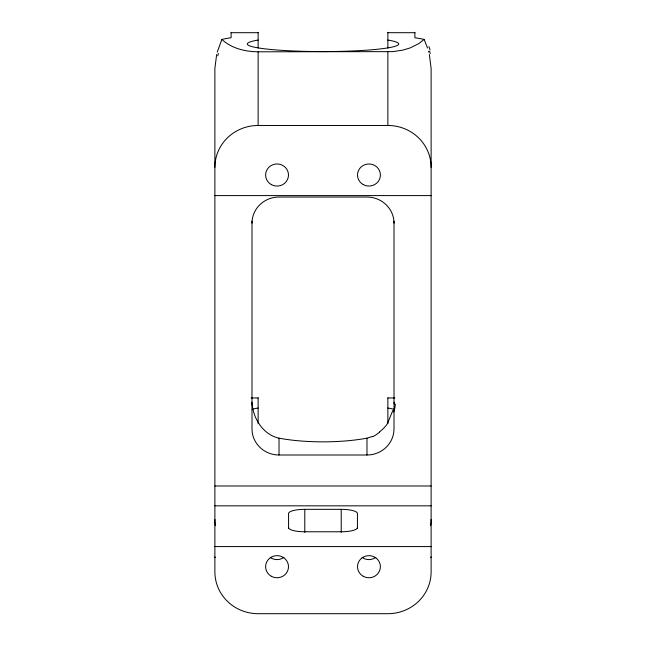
<?xml version="1.0" encoding="UTF-8"?>
<svg xmlns="http://www.w3.org/2000/svg" width="646" height="646" viewBox="0 0 646 646"><rect width="100%" height="100%" fill="white"/><g stroke="black" fill="none" stroke-linecap="round" stroke-linejoin="round"><path stroke-width="0.97" d="M394.003 402.224L394.431 404.453M216.644 54.547L214.884 68.379L214.884 571.92A43.25 41.78 0 0 0 258.134 613.7L387.866 613.7A43.25 41.78 0 0 0 431.116 571.92L431.116 68.379L429.356 54.547M392.792 410.525L388.222 421.685M217.25 52.1L221.853 39.422A110.821 11.127 0 0 1 231.098 37.751L231.098 32.308M251.997 402.224L251.569 404.453M427.547 48.03L424.147 39.422L418.923 43.54L410.202 47.901L402.838 50.122L392.76 51.632L258.134 51.801C245.214 51.696 231.543 48.41 221.853 39.422M372.443 436.478L366.976 438.166A75.025 19.372 0 0 1 279.007 438.174C263.293 434.79 253.28 418.769 252.061 403.54M231.098 32.696L258.134 32.696M387.866 32.696L414.902 32.696M214.884 167.257A43.25 41.78 0 0 1 258.134 125.477L387.866 125.477A43.25 41.78 0 0 1 431.116 167.257M214.884 195.593L431.116 195.593M251.124 397.96L258.134 397.96M387.866 397.96L394.876 397.96M251.997 221.142L251.997 428.887A27.027 26.115 0 0 0 279.024 455.002L366.976 455.002A27.027 26.115 0 0 0 394.003 428.887L394.003 221.142M214.884 485.986L431.116 485.986M214.884 505.834L431.116 505.834M288.568 528.549L288.568 513.522A16.215 4.183 0 0 1 304.783 509.339L341.217 509.339A16.215 4.183 0 0 1 357.432 513.522L357.432 528.549M214.884 546.581L431.116 546.581M428.524 51.284L428.75 52.1M414.902 32.308L414.902 37.751A110.821 11.127 0 0 1 424.147 39.422M387.866 32.308L387.866 48.079M387.866 51.801L387.866 125.477M387.866 397.702L387.866 423.518M366.976 438.166L366.976 455.002M341.217 509.339L341.217 532.377M304.783 509.339L304.783 532.377M279.024 438.166L279.024 455.002M258.134 32.308L258.134 48.079M258.134 51.801L258.134 125.477M258.134 397.702L258.134 423.518M357.432 527.58A16.215 4.183 0 0 1 341.217 531.771L304.783 531.771A16.215 4.183 0 0 1 288.568 527.58M387.866 40.052A75.679 7.599 0 0 1 371.983 49.766A75.679 7.599 0 0 1 274.017 49.766A75.679 7.599 0 0 1 258.134 40.052M252.134 409.281A75.679 7.599 0 0 1 258.134 408.03M387.866 408.03A75.679 7.599 0 0 1 393.866 409.281M395.352 404.17A17.563 8.519 88.3 0 1 393.689 412.019M379.485 432.19A47.998 37.492 47.5 0 1 372.613 436.753M387.721 423.267A61.604 47.723 42.5 0 1 379.339 432.029M388.286 421.741A61.007 47.11 50.2 0 1 387.463 423.082M428.92 46.601A92.394 56.388 -70.6 0 1 430.01 49.855M429.558 51.139A71.375 37.961 -77.8 0 1 430.22 53.594M251.997 223.153A27.027 26.115 0 0 1 279.024 197.038L366.976 197.038A27.027 26.115 0 0 1 394.003 223.153M217.807 55.831A71.375 35.942 79.8 0 1 218.356 53.416M431.116 519.465A43.25 41.78 0 0 1 430.632 525.691M431.116 556.9A43.25 4.344 0 0 1 430.632 557.555M215.368 525.691A43.25 41.78 0 0 1 214.884 519.465M215.368 557.555A43.25 4.344 0 0 1 214.884 556.9M375.81 557.409A11.442 11.055 0 0 1 362.091 557.409M283.909 557.409A11.442 11.055 0 0 1 270.19 557.409M363.23 576.28A11.442 11.055 0 0 0 380.397 566.703A11.442 11.055 0 0 0 363.23 557.127A11.442 11.055 0 0 0 363.23 576.28M363.23 184.586A11.442 11.055 0 0 0 380.397 175.009A11.442 11.055 0 0 0 363.23 165.441A11.442 11.055 0 0 0 363.23 184.586M271.328 576.28A11.442 11.055 0 0 0 288.496 566.703A11.442 11.055 0 0 0 271.328 557.127A11.442 11.055 0 0 0 271.328 576.28M271.328 184.586A11.442 11.055 0 0 0 288.496 175.009A11.442 11.055 0 0 0 271.328 165.441A11.442 11.055 0 0 0 271.328 184.586"/></g></svg>
